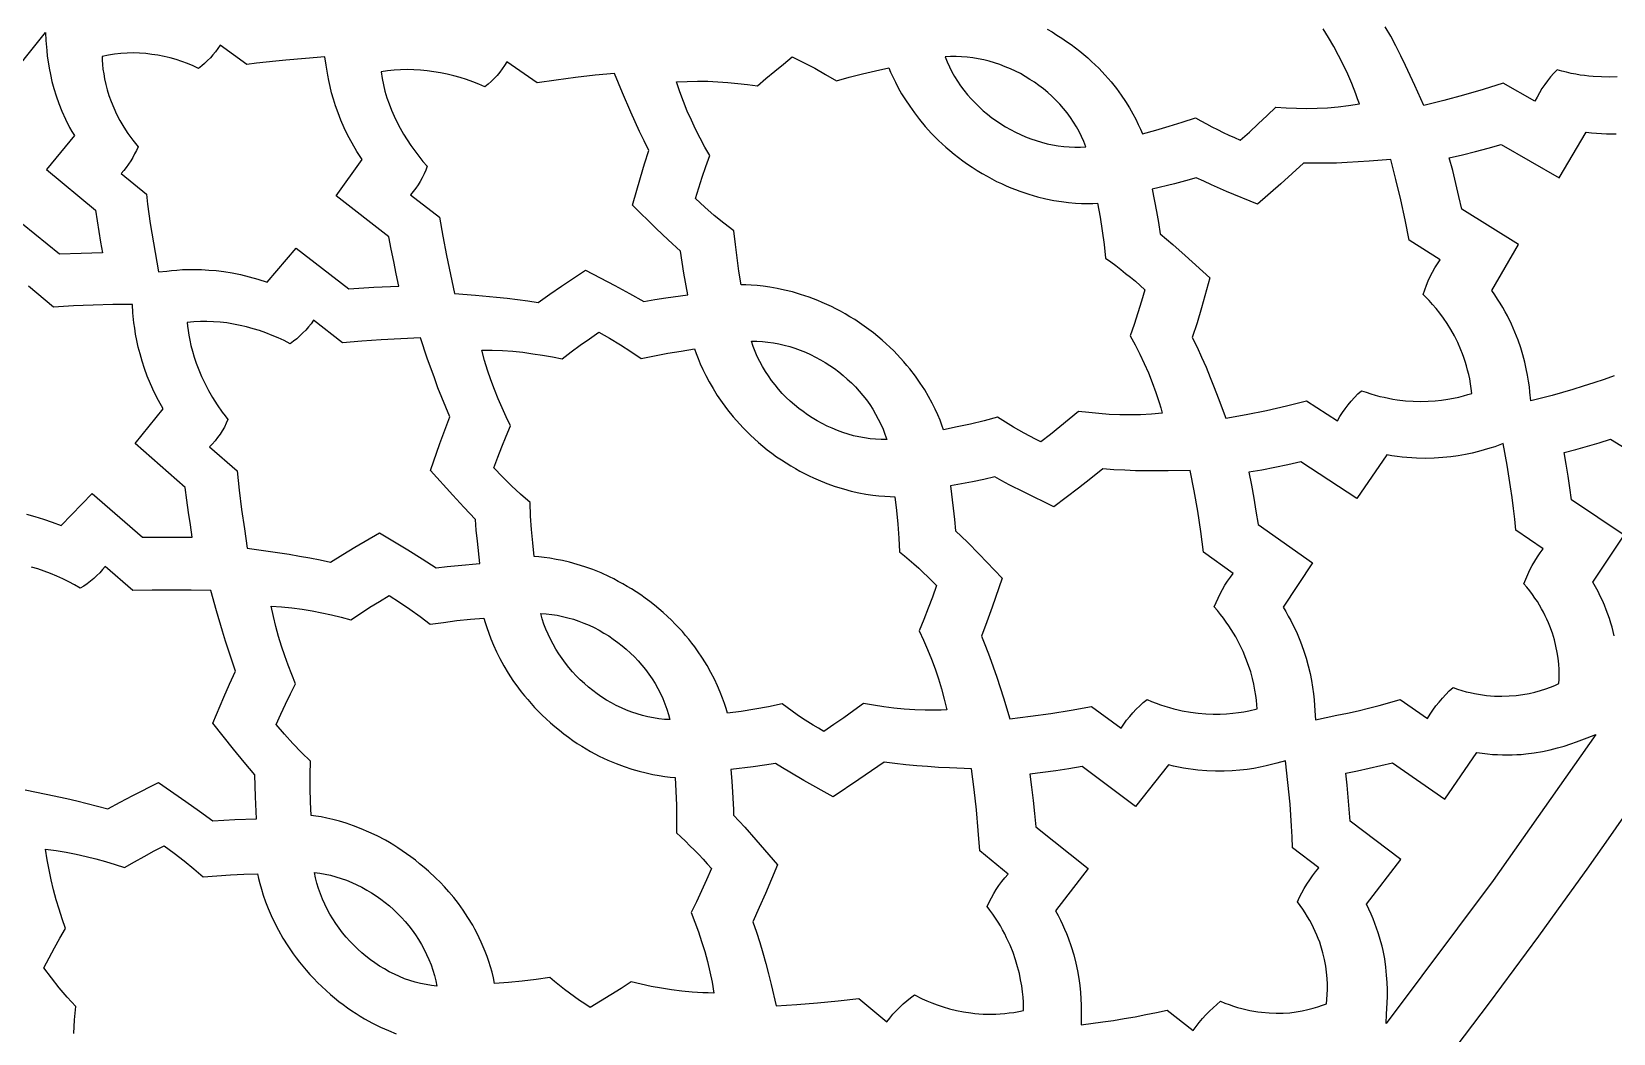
# Model space of a CAD drawing. Extents: x -550 to 550, y -550 to 550.
# Drawn here: x 283.1 to 397, y -293.1 to -221.1 of the extents above; entities that cross this region are included whole.
import ezdxf

# ---------------------------------------------------------------- set-up
doc = ezdxf.new("R2010")
doc.units = 0
doc.layers.add('LAYER_1', color=18, linetype='CONTINUOUS')
doc.layers.add('LAYER_10', color=4, linetype='CONTINUOUS')

msp = doc.modelspace()

# ---------------------------------------------------------------- linework, layer by layer
at = {"layer": 'LAYER_1'}
msp.add_lwpolyline([(0, 550, 0.414214), (-550, 0, 0.414214), (0, -550, 0.414214), (550, 0, 0.414214)], format="xyb", close=True, dxfattribs=at)
for points in [[(356.2, -220.88), (356.56, -221.08), (356.91, -221.3), (357.27, -221.53), (357.61, -221.76), (357.94, -221.99), (358.26, -222.23), (358.57, -222.47), (358.86, -222.71), (359.14, -222.95), (359.41, -223.2), (359.67, -223.44), (359.92, -223.69), (360.38, -224.18), (360.81, -224.67), (361.19, -225.15), (361.54, -225.62), (361.85, -226.09), (362.13, -226.53), (362.37, -226.96), (362.59, -227.36), (362.77, -227.74), (362.93, -228.08), (363.07, -228.4), (364.03, -228.15), (364.99, -227.87), (365.94, -227.58), (366.88, -227.26), (367.27, -227.48), (367.67, -227.7), (368.07, -227.91), (368.47, -228.11), (368.88, -228.31), (369.29, -228.5), (369.7, -228.68), (370.11, -228.86), (370.77, -228.28), (371.41, -227.7), (372.05, -227.1), (372.68, -226.5), (373.41, -226.54), (374.15, -226.57), (374.89, -226.58), (375.64, -226.56), (376.39, -226.53), (377.15, -226.46), (377.91, -226.37), (378.69, -226.26), (378.56, -225.88), (378.43, -225.52), (378.15, -224.8), (377.85, -224.11), (377.53, -223.43), (377.19, -222.77), (376.84, -222.12), (376.47, -221.49), (376.08, -220.86)], [(397.24, -224.3), (396.69, -224.33), (396.12, -224.32), (395.52, -224.29), (395.21, -224.26), (394.9, -224.22), (394.58, -224.18), (394.26, -224.12), (393.93, -224.06), (393.6, -223.98), (393.26, -223.89), (392.92, -223.8), (392.68, -224.05), (392.45, -224.31), (392.24, -224.59), (392.03, -224.87), (391.83, -225.16), (391.65, -225.45), (391.48, -225.76), (391.32, -226.07), (389.03, -224.77), (387.61, -225.22), (386.19, -225.63), (384.76, -226.02), (383.32, -226.37), (382.68, -224.93), (382.35, -224.22), (382.01, -223.5), (381.67, -222.79), (381.31, -222.09), (380.94, -221.39), (380.55, -220.71)], [(278.06, -228.63), (284.09, -221.11), (284.12, -221.7), (284.18, -222.41), (284.22, -222.81), (284.28, -223.24), (284.36, -223.68), (284.45, -224.15), (284.56, -224.64), (284.7, -225.15), (284.86, -225.68), (285.05, -226.23), (285.28, -226.79), (285.54, -227.36), (285.83, -227.95), (286, -228.24), (286.17, -228.54), (284.17, -230.97), (287.69, -233.9), (287.93, -235.44), (288.06, -236.2), (288.2, -236.97), (286.65, -237.02), (285.1, -237.08), (281.55, -234.19)], [(397.04, -245.82), (396.3, -246.09), (395.56, -246.33), (394.81, -246.57), (394.06, -246.8), (392.56, -247.23), (391.04, -247.63), (390.97, -246.99), (390.93, -246.61), (390.87, -246.21), (390.79, -245.78), (390.7, -245.32), (390.59, -244.83), (390.46, -244.32), (390.3, -243.8), (390.11, -243.25), (389.89, -242.69), (389.63, -242.11), (389.34, -241.51), (389.18, -241.21), (389.01, -240.91), (388.83, -240.6), (388.64, -240.3), (388.43, -239.99), (388.22, -239.68), (390.14, -236.38), (386.06, -233.84), (385.85, -232.91), (385.63, -231.98), (385.41, -231.05), (385.16, -230.13), (386.1, -229.91), (387.04, -229.68), (387.97, -229.43), (388.89, -229.17), (393.06, -231.57), (395.02, -228.29), (395.4, -228.33), (395.77, -228.37), (396.13, -228.39), (396.48, -228.4), (396.83, -228.41), (397.17, -228.41)], [(282.73, -255.78), (283.32, -255.94), (283.94, -256.13), (284.57, -256.35), (285.23, -256.6), (287.45, -254.28), (291.08, -257.43), (292.87, -257.42), (293.76, -257.42), (294.66, -257.44), (294.52, -256.55), (294.39, -255.66), (294.26, -254.76), (294.15, -253.87), (290.54, -250.69), (292.56, -248.2), (292.22, -247.59), (291.92, -246.99), (291.66, -246.41), (291.42, -245.84), (291.22, -245.29), (291.05, -244.76), (290.9, -244.24), (290.77, -243.75), (290.67, -243.27), (290.58, -242.82), (290.52, -242.4), (290.46, -242), (290.39, -241.28), (290.35, -240.68), (288.93, -240.69), (287.52, -240.73), (286.81, -240.76), (286.1, -240.79), (285.39, -240.84), (284.68, -240.89), (282.86, -239.38)], [(397.04, -264.52), (396.89, -263.91), (396.8, -263.61), (396.69, -263.29), (396.58, -262.98), (396.46, -262.66), (396.33, -262.33), (396.19, -262), (396.03, -261.67), (395.87, -261.34), (395.69, -261), (395.49, -260.67), (397.76, -257.28), (393.95, -254.75), (393.83, -253.89), (393.71, -253.04), (393.57, -252.18), (393.43, -251.33), (394.27, -251.12), (395.11, -250.88), (395.94, -250.64), (396.77, -250.39), (400.67, -252.78)], [(282.64, -275.62), (284.13, -275.92), (285.62, -276.24), (286.36, -276.41), (287.1, -276.59), (287.84, -276.78), (288.57, -276.99), (289.47, -276.49), (290.39, -276.02), (292.22, -275.09), (294.2, -276.45), (295.18, -277.14), (296.14, -277.84), (296.93, -277.79), (297.72, -277.75), (299.29, -277.7), (299.21, -276.11), (299.18, -275.32), (299.16, -274.53), (298.39, -273.61), (297.63, -272.69), (296.13, -270.82), (296.94, -268.94), (297.35, -268), (297.78, -267.07), (297.52, -266.36), (297.28, -265.64), (297.05, -264.92), (296.83, -264.2), (296.4, -262.74), (296, -261.28), (294.59, -261.25), (293.18, -261.24), (291.78, -261.25), (290.37, -261.28), (288.39, -259.54), (288.2, -259.77), (288, -259.99), (287.79, -260.2), (287.57, -260.41), (287.34, -260.6), (287.1, -260.78), (286.86, -260.95), (286.6, -261.11), (286.19, -260.87), (285.77, -260.65), (285.34, -260.43), (284.9, -260.23), (284.45, -260.05), (284, -259.88), (283.54, -259.72), (283.08, -259.58)], [(286.13, -293.14), (286.19, -292.17), (286.27, -291.2), (285.66, -290.53), (285.08, -289.85), (284.52, -289.14), (283.98, -288.42), (284.35, -287.7), (284.74, -286.99), (285.13, -286.28), (285.54, -285.58), (285.3, -284.9), (285.08, -284.21), (284.87, -283.52), (284.68, -282.81), (284.5, -282.1), (284.35, -281.38), (284.21, -280.64), (284.1, -279.88), (284.85, -279.98), (285.59, -280.1), (286.31, -280.24), (287.02, -280.4), (287.72, -280.58), (288.41, -280.77), (289.1, -280.98), (289.78, -281.2), (290.49, -280.79), (291.2, -280.4), (291.91, -280.01), (292.63, -279.63), (293.36, -280.16), (294.08, -280.71), (294.77, -281.29), (295.45, -281.88), (296.43, -281.8), (297.4, -281.73), (298.38, -281.69), (299.36, -281.66), (299.43, -282), (299.52, -282.36), (299.64, -282.77), (299.77, -283.2), (299.93, -283.66), (300.12, -284.14), (300.33, -284.65), (300.58, -285.17), (300.86, -285.72), (301.18, -286.28), (301.54, -286.84), (301.73, -287.13), (301.93, -287.42), (302.15, -287.71), (302.37, -288.01), (302.61, -288.3), (302.86, -288.59), (303.12, -288.89), (303.4, -289.18), (303.68, -289.47), (303.98, -289.77), (304.29, -290.05), (304.6, -290.33), (304.91, -290.59), (305.22, -290.84), (305.53, -291.07), (305.84, -291.29), (306.14, -291.51), (306.45, -291.71), (306.75, -291.9), (307.05, -292.08), (307.64, -292.4), (308.22, -292.69), (308.79, -292.94), (309.34, -293.16)]]:
    msp.add_lwpolyline(points, dxfattribs=at)
for points in [[(309.54, -239.36), (309.34, -238.48), (309.16, -237.6), (308.98, -236.72), (308.81, -235.83), (305.02, -232.87), (306.88, -230.26), (306.5, -229.67), (306.17, -229.09), (305.87, -228.52), (305.6, -227.97), (305.36, -227.43), (305.16, -226.91), (304.98, -226.4), (304.82, -225.91), (304.69, -225.45), (304.58, -225), (304.48, -224.58), (304.41, -224.18), (304.29, -223.47), (304.21, -222.87), (302.8, -222.98), (301.39, -223.1), (300.68, -223.17), (299.98, -223.25), (299.28, -223.33), (298.58, -223.43), (296.66, -222.03), (296.5, -222.27), (296.33, -222.5), (296.15, -222.72), (295.96, -222.94), (295.76, -223.14), (295.55, -223.34), (295.34, -223.52), (295.11, -223.7), (294.72, -223.52), (294.32, -223.36), (293.9, -223.21), (293.49, -223.07), (293.06, -222.95), (292.63, -222.85), (292.19, -222.76), (291.75, -222.69), (291.31, -222.64), (290.87, -222.61), (290.42, -222.59), (289.97, -222.6), (289.52, -222.63), (289.07, -222.68), (288.62, -222.75), (288.17, -222.84), (288.18, -223.12), (288.2, -223.42), (288.23, -223.75), (288.28, -224.09), (288.34, -224.46), (288.43, -224.85), (288.53, -225.25), (288.66, -225.66), (288.82, -226.09), (289, -226.53), (289.21, -226.99), (289.45, -227.45), (289.73, -227.92), (290.03, -228.39), (290.38, -228.87), (290.76, -229.35), (290.64, -229.61), (290.51, -229.86), (290.38, -230.12), (290.23, -230.36), (290.07, -230.6), (289.9, -230.83), (289.72, -231.05), (289.53, -231.26), (291.36, -232.76), (291.44, -233.46), (291.53, -234.17), (291.63, -234.87), (291.74, -235.56), (291.98, -236.96), (292.23, -238.35), (292.83, -238.28), (293.17, -238.24), (293.55, -238.21), (293.95, -238.18), (294.39, -238.17), (294.85, -238.17), (295.33, -238.18), (295.84, -238.21), (296.38, -238.25), (296.94, -238.32), (297.52, -238.42), (298.12, -238.54), (298.75, -238.69), (299.39, -238.87), (300.06, -239.08), (302.13, -236.63), (305.94, -239.56), (307.74, -239.45)], [(343.04, -242.25), (342.69, -242.01), (342.35, -241.78), (342.01, -241.57), (341.67, -241.37), (341.33, -241.18), (341, -241.01), (340.67, -240.84), (340.34, -240.69), (340.01, -240.54), (339.69, -240.41), (339.07, -240.17), (338.46, -239.96), (337.87, -239.79), (337.3, -239.65), (336.76, -239.53), (336.25, -239.45), (335.77, -239.38), (335.32, -239.33), (334.9, -239.3), (334.52, -239.28), (334.18, -239.27), (334.02, -238.3), (333.88, -237.34), (333.76, -236.37), (333.66, -235.4), (332.94, -234.85), (332.24, -234.28), (331.56, -233.69), (330.9, -233.07), (331.14, -232.29), (331.38, -231.52), (331.64, -230.75), (331.91, -229.98), (331.56, -229.36), (331.23, -228.73), (330.9, -228.08), (330.59, -227.43), (330.3, -226.77), (330.03, -226.09), (329.77, -225.39), (329.53, -224.67), (330.29, -224.64), (331.03, -224.62), (331.77, -224.63), (332.49, -224.66), (333.21, -224.71), (333.93, -224.78), (334.64, -224.86), (335.35, -224.95), (335.96, -224.42), (336.59, -223.9), (337.22, -223.39), (337.85, -222.88), (338.66, -223.27), (339.47, -223.69), (340.25, -224.13), (341.03, -224.59), (341.96, -224.33), (342.91, -224.09), (343.86, -223.87), (344.81, -223.66), (344.94, -223.98), (345.1, -224.32), (345.28, -224.7), (345.49, -225.1), (345.73, -225.53), (346, -225.97), (346.31, -226.43), (346.65, -226.91), (347.02, -227.39), (347.43, -227.88), (347.89, -228.38), (348.13, -228.63), (348.38, -228.88), (348.65, -229.13), (348.92, -229.37), (349.21, -229.62), (349.51, -229.87), (349.82, -230.11), (350.14, -230.35), (350.48, -230.59), (350.82, -230.82), (351.18, -231.05), (351.53, -231.26), (351.88, -231.46), (352.23, -231.65), (352.57, -231.83), (352.92, -231.99), (353.25, -232.15), (353.59, -232.29), (353.92, -232.42), (354.25, -232.54), (354.89, -232.76), (355.51, -232.94), (356.11, -233.08), (356.68, -233.2), (357.23, -233.28), (357.75, -233.35), (358.24, -233.39), (358.69, -233.42), (359.11, -233.43), (359.5, -233.43), (359.84, -233.41), (360.02, -234.4), (360.17, -235.38), (360.31, -236.37), (360.42, -237.36), (360.79, -237.62), (361.15, -237.89), (361.51, -238.17), (361.86, -238.45), (362.21, -238.73), (362.56, -239.02), (362.9, -239.32), (363.23, -239.63), (362.99, -240.46), (362.73, -241.3), (362.47, -242.13), (362.19, -242.95), (362.54, -243.6), (362.87, -244.26), (363.19, -244.93), (363.5, -245.61), (363.78, -246.31), (364.04, -247.02), (364.16, -247.38), (364.28, -247.75), (364.39, -248.13), (364.49, -248.51), (363.71, -248.58), (362.94, -248.62), (362.18, -248.64), (361.43, -248.63), (360.68, -248.6), (359.94, -248.54), (359.2, -248.47), (358.47, -248.39), (357.8, -248.95), (357.13, -249.5), (356.45, -250.05), (355.76, -250.58), (355.36, -250.38), (354.96, -250.17), (354.56, -249.96), (354.17, -249.74), (353.78, -249.51), (353.39, -249.28), (353.01, -249.04), (352.63, -248.79), (351.67, -249.05), (350.7, -249.29), (349.73, -249.5), (348.75, -249.7), (348.63, -249.37), (348.5, -249.02), (348.33, -248.63), (348.14, -248.21), (347.92, -247.78), (347.67, -247.32), (347.39, -246.84), (347.07, -246.34), (346.72, -245.84), (346.33, -245.33), (346.11, -245.07), (345.89, -244.81), (345.66, -244.55), (345.41, -244.29), (345.16, -244.03), (344.89, -243.77), (344.61, -243.51), (344.32, -243.25), (344.02, -243), (343.71, -242.74), (343.38, -242.49)], [(352.88, -227.7), (353.21, -227.91), (353.56, -228.11), (353.92, -228.3), (354.28, -228.47), (354.65, -228.63), (355.03, -228.77), (355.42, -228.9), (355.81, -229.02), (356.2, -229.12), (356.6, -229.2), (357, -229.27), (357.4, -229.32), (357.8, -229.35), (358.2, -229.36), (358.6, -229.36), (359, -229.34), (358.86, -228.97), (358.69, -228.61), (358.52, -228.25), (358.32, -227.9), (358.11, -227.56), (357.88, -227.23), (357.64, -226.9), (357.38, -226.59), (357.12, -226.28), (356.84, -225.99), (356.55, -225.7), (356.25, -225.43), (355.94, -225.18), (355.62, -224.93), (355.29, -224.7), (354.96, -224.49), (354.62, -224.28), (354.28, -224.08), (353.92, -223.9), (353.56, -223.73), (353.18, -223.58), (352.81, -223.43), (352.42, -223.3), (352.03, -223.19), (351.64, -223.09), (351.24, -223.01), (350.85, -222.94), (350.45, -222.89), (350.05, -222.86), (349.65, -222.84), (349.25, -222.84), (348.86, -222.86), (349, -223.23), (349.17, -223.59), (349.35, -223.94), (349.54, -224.29), (349.76, -224.63), (349.98, -224.96), (350.22, -225.28), (350.48, -225.6), (350.74, -225.9), (351.02, -226.19), (351.31, -226.47), (351.6, -226.75), (351.91, -227), (352.22, -227.25), (352.55, -227.48)], [(330.33, -240), (330.05, -238.43), (329.92, -237.64), (329.81, -236.85), (328.93, -236.04), (328.07, -235.21), (326.35, -233.54), (326.92, -231.56), (327.22, -230.58), (327.53, -229.6), (327.19, -228.92), (326.86, -228.24), (326.54, -227.55), (326.23, -226.86), (325.63, -225.46), (325.05, -224.06), (323.66, -224.2), (322.26, -224.36), (320.87, -224.54), (319.48, -224.74), (317.31, -223.24), (317.15, -223.5), (316.98, -223.74), (316.8, -223.98), (316.61, -224.21), (316.4, -224.43), (316.19, -224.64), (315.97, -224.84), (315.73, -225.03), (315.3, -224.84), (314.85, -224.67), (314.4, -224.51), (313.94, -224.36), (313.48, -224.23), (313.01, -224.12), (312.53, -224.02), (312.06, -223.94), (311.58, -223.87), (311.1, -223.82), (310.62, -223.8), (310.14, -223.79), (309.66, -223.8), (309.19, -223.83), (308.71, -223.88), (308.25, -223.96), (308.32, -224.42), (308.42, -224.89), (308.53, -225.35), (308.67, -225.81), (308.83, -226.26), (309, -226.71), (309.2, -227.15), (309.41, -227.59), (309.63, -228.01), (309.87, -228.43), (310.13, -228.84), (310.4, -229.25), (310.68, -229.64), (310.97, -230.02), (311.27, -230.39), (311.58, -230.74), (311.48, -231.02), (311.35, -231.3), (311.22, -231.57), (311.07, -231.83), (310.92, -232.08), (310.75, -232.33), (310.56, -232.57), (310.37, -232.8), (312.47, -234.4), (312.7, -235.78), (312.96, -237.16), (313.24, -238.54), (313.54, -239.91), (315.05, -240.03), (316.56, -240.16), (317.32, -240.24), (318.07, -240.33), (318.82, -240.43), (319.57, -240.55), (320.41, -239.95), (321.25, -239.37), (322.96, -238.22), (325.08, -239.33), (326.13, -239.9), (327.18, -240.48), (327.96, -240.34), (328.75, -240.22)], [(386.78, -247.09), (386.74, -246.73), (386.69, -246.39), (386.63, -246.05), (386.56, -245.73), (386.48, -245.41), (386.4, -245.1), (386.31, -244.8), (386.21, -244.51), (386.11, -244.23), (386, -243.95), (385.77, -243.43), (385.53, -242.94), (385.27, -242.48), (385.01, -242.06), (384.74, -241.67), (384.47, -241.31), (384.21, -240.98), (383.95, -240.68), (383.71, -240.41), (383.28, -239.97), (383.39, -239.63), (383.51, -239.31), (383.65, -238.99), (383.79, -238.67), (383.95, -238.36), (384.12, -238.05), (384.31, -237.76), (384.5, -237.47), (382.28, -236.06), (381.99, -234.6), (381.67, -233.15), (381.32, -231.7), (380.95, -230.26), (379.38, -230.38), (378.6, -230.43), (377.81, -230.48), (377.03, -230.51), (376.24, -230.53), (375.46, -230.53), (374.67, -230.52), (373.85, -231.27), (373.02, -232.01), (371.34, -233.47), (369.13, -232.55), (368.03, -232.07), (367.49, -231.82), (366.94, -231.57), (366.16, -231.8), (365.37, -232.01), (363.78, -232.39), (364.08, -233.99), (364.22, -234.79), (364.34, -235.6), (365.25, -236.37), (366.15, -237.17), (367.92, -238.78), (367.31, -240.93), (367, -242), (366.66, -243.07), (367.01, -243.77), (367.33, -244.49), (367.65, -245.21), (367.95, -245.94), (368.24, -246.67), (368.53, -247.41), (369.08, -248.88), (370.54, -248.61), (371.99, -248.32), (373.44, -247.99), (374.88, -247.63), (377.1, -249.06), (377.28, -248.76), (377.46, -248.47), (377.67, -248.19), (377.88, -247.91), (378.1, -247.64), (378.34, -247.38), (378.58, -247.13), (378.83, -246.9), (379.17, -247.01), (379.5, -247.12), (379.83, -247.22), (380.16, -247.3), (380.48, -247.37), (380.79, -247.44), (381.1, -247.5), (381.41, -247.54), (382, -247.61), (382.57, -247.65), (383.12, -247.66), (383.64, -247.65), (384.14, -247.62), (384.61, -247.57), (385.05, -247.51), (385.46, -247.43), (385.84, -247.35), (386.19, -247.26), (386.5, -247.17)], [(315.37, -259.32), (315.19, -257.73), (315.11, -256.94), (315.05, -256.15), (314.22, -255.28), (313.41, -254.41), (311.8, -252.63), (312.49, -250.7), (312.84, -249.74), (313.21, -248.78), (312.91, -248.08), (312.63, -247.38), (312.35, -246.68), (312.09, -245.97), (311.57, -244.54), (311.08, -243.1), (309.68, -243.16), (308.27, -243.23), (306.87, -243.33), (305.47, -243.45), (303.39, -241.82), (303.22, -242.07), (303.03, -242.3), (302.84, -242.53), (302.63, -242.74), (302.41, -242.95), (302.19, -243.15), (301.95, -243.33), (301.71, -243.51), (301.28, -243.29), (300.85, -243.09), (300.41, -242.91), (299.96, -242.73), (299.5, -242.57), (299.04, -242.43), (298.57, -242.3), (298.1, -242.19), (297.62, -242.1), (297.15, -242.02), (296.67, -241.96), (296.19, -241.93), (295.71, -241.91), (295.24, -241.91), (294.76, -241.93), (294.29, -241.98), (294.32, -242.25), (294.36, -242.56), (294.41, -242.89), (294.48, -243.25), (294.56, -243.64), (294.67, -244.05), (294.8, -244.47), (294.95, -244.92), (295.12, -245.39), (295.33, -245.87), (295.56, -246.36), (295.82, -246.87), (296.12, -247.38), (296.45, -247.91), (296.82, -248.44), (297.02, -248.7), (297.23, -248.97), (297.11, -249.24), (296.97, -249.51), (296.82, -249.77), (296.66, -250.02), (296.48, -250.27), (296.3, -250.5), (296.1, -250.73), (295.9, -250.94), (297.89, -252.67), (298.04, -254.06), (298.21, -255.45), (298.41, -256.84), (298.62, -258.22), (300.13, -258.43), (301.63, -258.66), (302.38, -258.79), (303.13, -258.92), (303.87, -259.07), (304.62, -259.23), (305.49, -258.68), (306.37, -258.15), (308.14, -257.11), (310.19, -258.35), (311.21, -258.98), (312.22, -259.63), (313.01, -259.54), (313.8, -259.46)], [(327.93, -262.33), (327.6, -262.07), (327.27, -261.82), (326.95, -261.59), (326.62, -261.37), (326.29, -261.16), (325.97, -260.97), (325.65, -260.78), (325.33, -260.61), (325.02, -260.44), (324.7, -260.29), (324.09, -260.01), (323.5, -259.77), (322.92, -259.56), (322.36, -259.39), (321.83, -259.24), (321.32, -259.12), (320.85, -259.03), (320.4, -258.95), (319.99, -258.89), (319.61, -258.85), (319.27, -258.82), (319.17, -257.85), (319.09, -256.88), (319.02, -255.91), (318.98, -254.94), (318.3, -254.34), (317.64, -253.73), (317, -253.1), (316.37, -252.44), (316.66, -251.68), (316.95, -250.93), (317.25, -250.17), (317.57, -249.43), (317.26, -248.78), (316.96, -248.13), (316.68, -247.47), (316.41, -246.8), (316.16, -246.11), (315.92, -245.42), (315.71, -244.71), (315.51, -243.98), (316.26, -243.98), (317, -244.01), (317.73, -244.06), (318.46, -244.13), (319.17, -244.23), (319.88, -244.34), (320.59, -244.46), (321.29, -244.6), (321.94, -244.1), (322.59, -243.62), (323.25, -243.15), (323.92, -242.69), (324.71, -243.12), (325.48, -243.59), (326.24, -244.07), (326.99, -244.58), (327.94, -244.38), (328.9, -244.2), (329.86, -244.04), (330.82, -243.89), (330.94, -244.21), (331.07, -244.57), (331.23, -244.95), (331.42, -245.37), (331.63, -245.8), (331.88, -246.26), (332.15, -246.74), (332.46, -247.23), (332.8, -247.74), (333.19, -248.26), (333.61, -248.78), (333.84, -249.04), (334.07, -249.31), (334.32, -249.57), (334.58, -249.83), (334.85, -250.1), (335.14, -250.36), (335.43, -250.62), (335.74, -250.88), (336.06, -251.14), (336.39, -251.39), (336.73, -251.64), (337.07, -251.87), (337.41, -252.09), (337.75, -252.3), (338.08, -252.5), (338.41, -252.69), (338.74, -252.86), (339.07, -253.02), (339.39, -253.17), (339.71, -253.31), (340.34, -253.57), (340.95, -253.78), (341.54, -253.96), (342.1, -254.11), (342.65, -254.24), (343.16, -254.33), (343.65, -254.4), (344.1, -254.46), (344.52, -254.49), (344.9, -254.51), (345.24, -254.52), (345.36, -255.51), (345.46, -256.5), (345.53, -257.5), (345.58, -258.49), (345.93, -258.78), (346.28, -259.06), (346.62, -259.36), (346.96, -259.66), (347.29, -259.97), (347.61, -260.28), (347.94, -260.6), (348.25, -260.92), (347.96, -261.74), (347.65, -262.55), (347.33, -263.36), (347, -264.17), (347.31, -264.84), (347.6, -265.52), (347.88, -266.21), (348.14, -266.91), (348.39, -267.62), (348.61, -268.35), (348.8, -269.1), (348.98, -269.86), (348.58, -269.88), (348.19, -269.89), (347.42, -269.89), (346.67, -269.86), (345.91, -269.81), (345.17, -269.73), (344.44, -269.63), (343.71, -269.52), (342.98, -269.39), (342.28, -269.91), (341.58, -270.42), (340.86, -270.92), (340.14, -271.41), (339.75, -271.18), (339.36, -270.95), (338.98, -270.72), (338.6, -270.47), (338.22, -270.22), (337.85, -269.96), (337.48, -269.7), (337.12, -269.43), (336.14, -269.63), (335.16, -269.81), (334.17, -269.97), (333.19, -270.1), (333.09, -269.77), (332.97, -269.41), (332.83, -269.01), (332.67, -268.59), (332.48, -268.13), (332.26, -267.66), (332, -267.17), (331.72, -266.66), (331.39, -266.13), (331.03, -265.6), (330.84, -265.32), (330.63, -265.05), (330.41, -264.78), (330.18, -264.5), (329.95, -264.23), (329.69, -263.96), (329.43, -263.68), (329.16, -263.41), (328.87, -263.13), (328.57, -262.86), (328.26, -262.59)], [(338.64, -248.4), (338.32, -248.17), (338.01, -247.92), (337.71, -247.65), (337.42, -247.38), (337.14, -247.09), (336.87, -246.79), (336.62, -246.48), (336.37, -246.16), (336.14, -245.83), (335.92, -245.5), (335.71, -245.15), (335.52, -244.8), (335.34, -244.44), (335.18, -244.08), (335.04, -243.71), (334.92, -243.33), (335.31, -243.34), (335.71, -243.36), (336.1, -243.4), (336.5, -243.45), (336.89, -243.52), (337.28, -243.61), (337.67, -243.72), (338.05, -243.84), (338.43, -243.98), (338.81, -244.13), (339.18, -244.29), (339.54, -244.47), (339.89, -244.66), (340.23, -244.86), (340.57, -245.08), (340.89, -245.3), (341.21, -245.54), (341.52, -245.79), (341.82, -246.06), (342.12, -246.33), (342.4, -246.62), (342.68, -246.92), (342.94, -247.23), (343.19, -247.56), (343.43, -247.89), (343.65, -248.23), (343.86, -248.57), (344.05, -248.93), (344.23, -249.29), (344.39, -249.66), (344.53, -250.03), (344.66, -250.41), (344.26, -250.41), (343.86, -250.39), (343.46, -250.35), (343.06, -250.29), (342.66, -250.22), (342.27, -250.13), (341.88, -250.02), (341.49, -249.9), (341.11, -249.76), (340.73, -249.6), (340.36, -249.44), (340, -249.26), (339.64, -249.06), (339.3, -248.85), (338.96, -248.63)], [(393.04, -267.97), (393.06, -267.66), (393.07, -267.32), (393.06, -266.96), (393.04, -266.57), (393, -266.15), (392.93, -265.72), (392.84, -265.27), (392.73, -264.81), (392.58, -264.33), (392.4, -263.84), (392.3, -263.59), (392.19, -263.34), (392.07, -263.09), (391.94, -262.83), (391.8, -262.58), (391.66, -262.32), (391.5, -262.07), (391.33, -261.81), (391.14, -261.55), (390.95, -261.3), (390.75, -261.04), (390.53, -260.78), (390.66, -260.45), (390.81, -260.12), (390.96, -259.79), (391.13, -259.47), (391.31, -259.16), (391.5, -258.85), (391.7, -258.55), (391.91, -258.26), (389.94, -256.93), (389.87, -256.14), (389.78, -255.36), (389.68, -254.58), (389.57, -253.8), (389.32, -252.25), (389.04, -250.7), (388.43, -250.92), (388.07, -251.03), (387.68, -251.15), (387.26, -251.27), (386.8, -251.38), (386.32, -251.48), (385.81, -251.57), (385.26, -251.65), (384.69, -251.71), (384.08, -251.75), (383.45, -251.76), (382.79, -251.75), (382.46, -251.73), (382.11, -251.7), (381.76, -251.67), (381.4, -251.62), (381.03, -251.57), (380.66, -251.51), (378.5, -254.65), (374.48, -252.01), (373.54, -252.22), (372.61, -252.42), (371.67, -252.6), (370.73, -252.76), (370.91, -253.69), (371.08, -254.63), (371.24, -255.57), (371.39, -256.51), (375.31, -259.29), (373.19, -262.46), (373.38, -262.79), (373.57, -263.11), (373.74, -263.42), (373.9, -263.74), (374.06, -264.05), (374.2, -264.36), (374.45, -264.97), (374.67, -265.56), (374.86, -266.14), (375.01, -266.7), (375.14, -267.23), (375.24, -267.75), (375.32, -268.23), (375.39, -268.7), (375.43, -269.13), (375.49, -269.92), (375.52, -270.57), (377.06, -270.25), (377.82, -270.09), (378.59, -269.92), (379.35, -269.74), (380.11, -269.55), (380.87, -269.34), (381.63, -269.12), (383.58, -270.47), (383.78, -270.16), (383.98, -269.87), (384.2, -269.58), (384.43, -269.3), (384.66, -269.02), (384.91, -268.76), (385.16, -268.5), (385.43, -268.26), (385.74, -268.36), (386.06, -268.46), (386.37, -268.55), (386.67, -268.62), (386.97, -268.68), (387.27, -268.74), (387.56, -268.78), (387.85, -268.82), (388.13, -268.85), (388.41, -268.87), (388.95, -268.88), (389.47, -268.86), (389.97, -268.82), (390.45, -268.76), (390.9, -268.68), (391.33, -268.58), (391.73, -268.47), (392.1, -268.35), (392.44, -268.23), (392.76, -268.1)], [(371.33, -269.79), (371.31, -269.5), (371.27, -269.17), (371.23, -268.82), (371.17, -268.43), (371.09, -268.02), (370.98, -267.59), (370.86, -267.13), (370.7, -266.66), (370.52, -266.16), (370.31, -265.66), (370.06, -265.14), (369.78, -264.61), (369.63, -264.34), (369.46, -264.08), (369.28, -263.81), (369.1, -263.54), (368.9, -263.27), (368.69, -262.99), (368.47, -262.72), (368.24, -262.45), (368.37, -262.13), (368.51, -261.81), (368.66, -261.5), (368.83, -261.19), (369.01, -260.89), (369.2, -260.6), (369.4, -260.31), (369.61, -260.04), (367.47, -258.5), (367.27, -257.03), (367.05, -255.56), (366.79, -254.09), (366.5, -252.63), (364.93, -252.66), (364.15, -252.66), (363.36, -252.66), (362.57, -252.65), (361.79, -252.62), (361, -252.58), (360.22, -252.52), (359.35, -253.22), (358.47, -253.9), (356.7, -255.25), (354.55, -254.2), (353.48, -253.66), (352.95, -253.38), (352.43, -253.09), (351.64, -253.28), (350.84, -253.44), (349.24, -253.74), (349.45, -255.35), (349.54, -256.16), (349.61, -256.97), (350.47, -257.8), (351.32, -258.65), (352.98, -260.37), (352.25, -262.47), (351.87, -263.52), (351.47, -264.56), (351.77, -265.28), (352.05, -266.02), (352.32, -266.76), (352.58, -267.5), (352.82, -268.25), (353.06, -269), (353.52, -270.5), (355, -270.32), (356.47, -270.11), (357.94, -269.87), (359.4, -269.61), (361.53, -271.17), (361.72, -270.88), (361.93, -270.6), (362.15, -270.33), (362.38, -270.07), (362.62, -269.81), (362.87, -269.57), (363.13, -269.34), (363.4, -269.12), (363.73, -269.25), (364.05, -269.38), (364.38, -269.49), (364.69, -269.6), (365.01, -269.69), (365.32, -269.78), (365.63, -269.85), (365.93, -269.92), (366.52, -270.02), (367.09, -270.09), (367.63, -270.14), (368.16, -270.16), (368.66, -270.16), (369.13, -270.14), (369.57, -270.1), (369.99, -270.05), (370.37, -269.99), (370.73, -269.93)], [(311.66, -281.47), (311.35, -281.19), (311.03, -280.93), (310.72, -280.68), (310.4, -280.44), (310.09, -280.21), (309.78, -279.99), (309.47, -279.79), (309.16, -279.6), (308.86, -279.41), (308.56, -279.24), (307.96, -278.93), (307.38, -278.65), (306.82, -278.41), (306.27, -278.2), (305.75, -278.02), (305.25, -277.87), (304.78, -277.75), (304.34, -277.64), (303.93, -277.56), (303.55, -277.5), (303.21, -277.45), (303.17, -276.47), (303.15, -275.5), (303.15, -274.53), (303.17, -273.56), (302.52, -272.93), (301.9, -272.27), (301.29, -271.6), (300.71, -270.91), (301.04, -270.17), (301.38, -269.44), (301.73, -268.71), (302.09, -267.98), (301.82, -267.31), (301.56, -266.64), (301.32, -265.97), (301.09, -265.28), (300.87, -264.58), (300.67, -263.87), (300.5, -263.14), (300.34, -262.4), (301.09, -262.45), (301.83, -262.52), (302.56, -262.62), (303.28, -262.74), (303.99, -262.87), (304.69, -263.02), (305.39, -263.19), (306.08, -263.37), (306.76, -262.92), (307.44, -262.48), (308.13, -262.05), (308.83, -261.63), (309.59, -262.11), (310.33, -262.62), (311.06, -263.15), (311.78, -263.7), (312.74, -263.56), (313.71, -263.44), (314.68, -263.33), (315.65, -263.25), (315.75, -263.57), (315.86, -263.94), (316, -264.33), (316.16, -264.75), (316.35, -265.2), (316.56, -265.68), (316.81, -266.17), (317.09, -266.68), (317.4, -267.21), (317.75, -267.74), (318.14, -268.29), (318.35, -268.57), (318.57, -268.84), (318.81, -269.12), (319.05, -269.4), (319.3, -269.68), (319.57, -269.96), (319.85, -270.23), (320.14, -270.51), (320.44, -270.79), (320.76, -271.06), (321.09, -271.33), (321.41, -271.58), (321.74, -271.83), (322.06, -272.06), (322.38, -272.27), (322.7, -272.48), (323.02, -272.67), (323.34, -272.85), (323.65, -273.02), (323.96, -273.18), (324.57, -273.47), (325.17, -273.72), (325.75, -273.94), (326.3, -274.12), (326.84, -274.28), (327.35, -274.4), (327.83, -274.51), (328.28, -274.59), (328.69, -274.65), (329.07, -274.69), (329.42, -274.72), (329.47, -275.72), (329.51, -276.71), (329.52, -277.71), (329.51, -278.7), (329.84, -279), (330.17, -279.31), (330.49, -279.63), (330.81, -279.95), (331.12, -280.27), (331.43, -280.6), (331.73, -280.94), (332.03, -281.28), (331.68, -282.08), (331.32, -282.87), (330.96, -283.66), (330.58, -284.45), (330.84, -285.13), (331.1, -285.83), (331.33, -286.53), (331.55, -287.24), (331.75, -287.97), (331.92, -288.71), (332.08, -289.46), (332.2, -290.24), (331.81, -290.23), (331.42, -290.22), (330.66, -290.18), (329.9, -290.11), (329.16, -290.01), (328.43, -289.89), (327.7, -289.76), (326.98, -289.6), (326.27, -289.43), (325.54, -289.9), (324.8, -290.37), (324.05, -290.82), (323.3, -291.27), (322.93, -291.02), (322.55, -290.77), (322.18, -290.51), (321.82, -290.24), (321.46, -289.97), (321.1, -289.69), (320.75, -289.4), (320.41, -289.11), (319.42, -289.25), (318.42, -289.37), (317.43, -289.47), (316.43, -289.54), (316.34, -289.13), (316.24, -288.73), (316.13, -288.34), (316.01, -287.97), (315.88, -287.6), (315.75, -287.25), (315.61, -286.9), (315.47, -286.57), (315.32, -286.25), (315.17, -285.94), (315.01, -285.64), (314.85, -285.34), (314.51, -284.79), (314.17, -284.28), (313.83, -283.8), (313.48, -283.36), (313.14, -282.96), (312.81, -282.6), (312.5, -282.26), (312.19, -281.97)], [(323.19, -268.22), (322.89, -267.96), (322.59, -267.69), (322.31, -267.41), (322.03, -267.12), (321.77, -266.81), (321.52, -266.5), (321.28, -266.17), (321.05, -265.83), (320.84, -265.49), (320.64, -265.14), (320.45, -264.78), (320.28, -264.42), (320.12, -264.05), (319.98, -263.68), (319.86, -263.3), (319.75, -262.92), (320.15, -262.94), (320.54, -262.99), (320.93, -263.05), (321.32, -263.13), (321.71, -263.23), (322.1, -263.34), (322.48, -263.47), (322.86, -263.61), (323.23, -263.77), (323.59, -263.94), (323.95, -264.13), (324.3, -264.33), (324.64, -264.54), (324.97, -264.76), (325.29, -265), (325.6, -265.24), (325.9, -265.5), (326.2, -265.77), (326.49, -266.05), (326.76, -266.34), (327.03, -266.65), (327.29, -266.96), (327.53, -267.29), (327.76, -267.63), (327.98, -267.97), (328.18, -268.32), (328.36, -268.68), (328.54, -269.05), (328.69, -269.42), (328.83, -269.8), (328.95, -270.18), (329.05, -270.56), (328.65, -270.54), (328.26, -270.5), (327.86, -270.44), (327.47, -270.36), (327.08, -270.26), (326.69, -270.15), (326.31, -270.02), (325.93, -269.88), (325.56, -269.72), (325.19, -269.54), (324.84, -269.35), (324.49, -269.15), (324.15, -268.94), (323.81, -268.71), (323.49, -268.47)], [(380.61, -292.42), (380.65, -291.75), (380.69, -290.93), (380.7, -290.48), (380.7, -289.99), (380.69, -289.48), (380.65, -288.94), (380.59, -288.37), (380.51, -287.78), (380.39, -287.17), (380.32, -286.86), (380.24, -286.54), (380.14, -286.22), (380.04, -285.89), (379.93, -285.56), (379.81, -285.23), (379.67, -284.89), (379.53, -284.55), (379.37, -284.2), (379.2, -283.85), (381.67, -280.62), (378.02, -277.86), (377.96, -277), (377.88, -276.14), (377.8, -275.28), (377.71, -274.42), (378.55, -274.25), (379.4, -274.06), (381.07, -273.66), (384.83, -276.28), (387.14, -272.92), (387.52, -272.98), (387.9, -273.02), (388.27, -273.06), (388.63, -273.08), (388.99, -273.09), (389.34, -273.1), (389.68, -273.09), (390.02, -273.08), (390.34, -273.06), (390.66, -273.03), (391.28, -272.95), (391.87, -272.85), (392.42, -272.74), (392.95, -272.6), (393.44, -272.46), (393.91, -272.31), (394.33, -272.16), (395.09, -271.87), (395.72, -271.62), (388.33, -282.14)], [(354.51, -291.5), (354.51, -291.21), (354.5, -290.88), (354.47, -290.52), (354.44, -290.14), (354.38, -289.72), (354.3, -289.28), (354.21, -288.82), (354.08, -288.34), (353.93, -287.84), (353.75, -287.32), (353.54, -286.79), (353.29, -286.25), (353.15, -285.97), (353, -285.69), (352.84, -285.41), (352.67, -285.13), (352.49, -284.85), (352.3, -284.57), (352.09, -284.28), (351.88, -284), (352.03, -283.69), (352.19, -283.38), (352.36, -283.07), (352.54, -282.78), (352.74, -282.49), (352.95, -282.21), (353.17, -281.94), (353.4, -281.68), (351.36, -280.01), (351.25, -278.53), (351.11, -277.05), (350.95, -275.58), (350.75, -274.11), (349.18, -274.04), (348.39, -274), (347.6, -273.94), (346.82, -273.88), (346.04, -273.81), (345.25, -273.72), (344.47, -273.61), (343.56, -274.25), (342.64, -274.88), (340.79, -276.12), (338.7, -274.94), (337.67, -274.34), (337.16, -274.03), (336.65, -273.71), (335.85, -273.84), (335.04, -273.96), (333.43, -274.16), (333.5, -274.98), (333.56, -275.79), (333.61, -276.61), (333.62, -277.02), (333.63, -277.43), (334.44, -278.31), (335.23, -279.2), (336.79, -281.02), (335.92, -283.07), (335.48, -284.09), (335.02, -285.1), (335.27, -285.85), (335.51, -286.59), (335.73, -287.35), (335.95, -288.1), (336.15, -288.86), (336.34, -289.63), (336.7, -291.15), (338.19, -291.06), (339.68, -290.95), (341.16, -290.8), (342.64, -290.62), (344.67, -292.3), (344.88, -292.03), (345.1, -291.76), (345.34, -291.51), (345.59, -291.26), (345.84, -291.02), (346.11, -290.79), (346.38, -290.58), (346.66, -290.37), (347.22, -290.64), (347.55, -290.79), (347.91, -290.94), (348.3, -291.09), (348.73, -291.23), (349.18, -291.36), (349.67, -291.48), (350.18, -291.59), (350.72, -291.67), (351, -291.7), (351.29, -291.73), (351.59, -291.75), (351.89, -291.76), (352.19, -291.76), (352.51, -291.75), (352.83, -291.73), (353.15, -291.71), (353.48, -291.67), (353.82, -291.63), (354.16, -291.57)], [(376.31, -291), (376.35, -290.69), (376.37, -290.35), (376.38, -289.98), (376.38, -289.59), (376.36, -289.18), (376.32, -288.74), (376.26, -288.29), (376.17, -287.82), (376.06, -287.33), (375.91, -286.83), (375.83, -286.57), (375.73, -286.32), (375.63, -286.06), (375.51, -285.8), (375.39, -285.54), (375.26, -285.27), (375.11, -285.01), (374.96, -284.74), (374.79, -284.47), (374.62, -284.2), (374.43, -283.94), (374.23, -283.67), (374.38, -283.34), (374.55, -283.02), (374.72, -282.71), (374.91, -282.4), (375.11, -282.09), (375.31, -281.8), (375.53, -281.51), (375.76, -281.23), (373.88, -279.79), (373.85, -279), (373.81, -278.22), (373.76, -277.44), (373.7, -276.65), (373.54, -275.09), (373.36, -273.53), (372.74, -273.7), (372.37, -273.8), (371.98, -273.89), (371.55, -273.98), (371.09, -274.07), (370.6, -274.14), (370.08, -274.2), (369.53, -274.25), (368.95, -274.27), (368.34, -274.27), (367.71, -274.25), (367.06, -274.19), (366.72, -274.15), (366.37, -274.11), (366.02, -274.05), (365.67, -273.98), (365.3, -273.91), (364.94, -273.82), (362.58, -276.82), (358.72, -273.94), (357.78, -274.1), (356.84, -274.24), (355.89, -274.36), (354.95, -274.48), (355.08, -275.42), (355.2, -276.37), (355.3, -277.32), (355.39, -278.27), (359.15, -281.28), (356.82, -284.31), (357, -284.65), (357.17, -284.98), (357.32, -285.3), (357.46, -285.63), (357.59, -285.95), (357.72, -286.27), (357.93, -286.89), (358.12, -287.49), (358.27, -288.08), (358.39, -288.64), (358.48, -289.18), (358.55, -289.7), (358.6, -290.19), (358.64, -290.66), (358.66, -291.1), (358.66, -291.88), (358.65, -292.53), (360.21, -292.31), (360.99, -292.2), (361.76, -292.07), (362.54, -291.94), (363.31, -291.79), (364.08, -291.64), (364.85, -291.47), (366.72, -292.92), (366.93, -292.63), (367.16, -292.35), (367.39, -292.07), (367.64, -291.81), (367.89, -291.55), (368.15, -291.3), (368.42, -291.06), (368.7, -290.83), (369.01, -290.96), (369.32, -291.07), (369.62, -291.18), (369.92, -291.27), (370.22, -291.35), (370.51, -291.43), (370.8, -291.49), (371.09, -291.54), (371.37, -291.59), (371.64, -291.62), (372.18, -291.67), (372.7, -291.69), (373.21, -291.68), (373.68, -291.65), (374.14, -291.59), (374.57, -291.52), (374.98, -291.43), (375.35, -291.33), (375.7, -291.23), (376.02, -291.11)], [(306.57, -287.07), (306.28, -286.79), (306, -286.51), (305.74, -286.21), (305.48, -285.9), (305.24, -285.57), (305, -285.24), (304.78, -284.9), (304.57, -284.56), (304.38, -284.2), (304.2, -283.84), (304.03, -283.47), (303.88, -283.09), (303.75, -282.72), (303.63, -282.33), (303.53, -281.95), (303.45, -281.56), (303.84, -281.61), (304.23, -281.68), (304.62, -281.76), (305, -281.87), (305.39, -281.99), (305.76, -282.12), (306.14, -282.27), (306.5, -282.44), (306.87, -282.62), (307.22, -282.82), (307.57, -283.02), (307.9, -283.24), (308.23, -283.47), (308.55, -283.72), (308.85, -283.97), (309.15, -284.23), (309.44, -284.51), (309.72, -284.79), (309.99, -285.09), (310.24, -285.4), (310.49, -285.72), (310.73, -286.05), (310.95, -286.39), (311.16, -286.74), (311.35, -287.1), (311.53, -287.46), (311.7, -287.83), (311.85, -288.21), (311.98, -288.59), (312.09, -288.97), (312.19, -289.36), (312.27, -289.74), (311.88, -289.7), (311.49, -289.63), (311.1, -289.55), (310.71, -289.45), (310.33, -289.33), (309.95, -289.2), (309.57, -289.05), (309.21, -288.88), (308.84, -288.7), (308.49, -288.5), (308.14, -288.29), (307.81, -288.07), (307.48, -287.84), (307.16, -287.59), (306.86, -287.34)]]:
    msp.add_lwpolyline(points, close=True, dxfattribs=at)
at = {"layer": 'LAYER_10'}
for points in [[(-485, 0, 0.414214), (0, -485, 0.414214), (485, 0, 0.414214), (0, 485, 0.414214)], [(355, 0, 0.414214), (0, 355, 0.414214), (-355, 0, 0.414214), (0, -355, 0.414214)], [(-285, 0, 0.414214), (0, -285, 0.414214), (285, 0, 0.414214), (0, 285, 0.414214)]]:
    msp.add_lwpolyline(points, format="xyb", close=True, dxfattribs=at)

doc.saveas('drawing.dxf')
